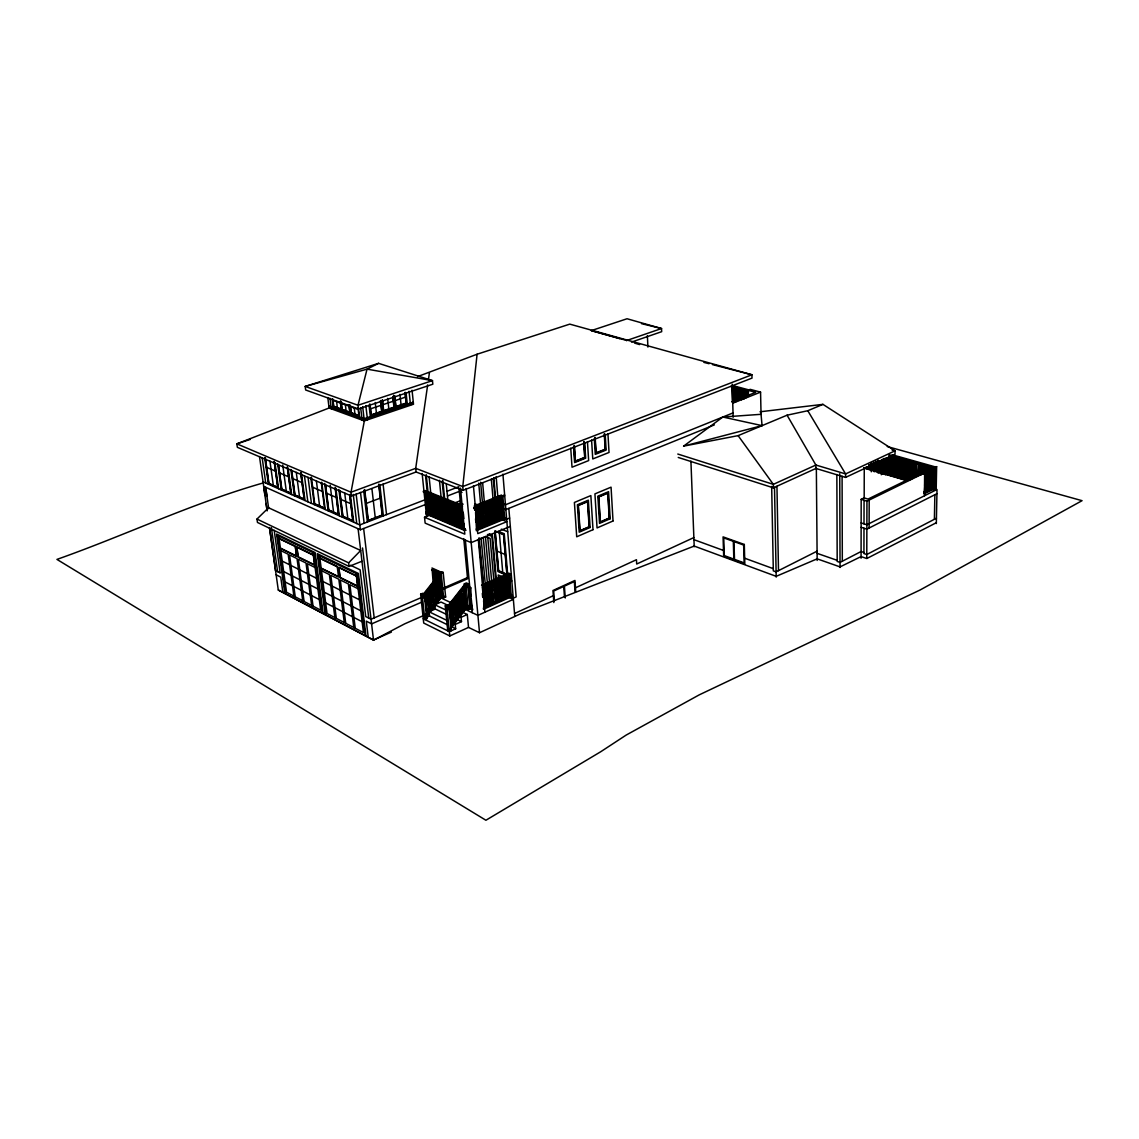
<?xml version="1.0" encoding="UTF-8"?>
<svg xmlns="http://www.w3.org/2000/svg" width="1139" height="1139" viewBox="0 0 1139 1139"><rect width="100%" height="100%" fill="white"/><g stroke="black" fill="none" stroke-linecap="round" stroke-linejoin="round"><path stroke-width="1.5" d="M861.07 558.195L861.184 499.352L864.174 497.885L868.018 499.081L923.046 472.201L924.968 472.756L924.569 495.736M863.988 528.211L863.932 553.554L866.779 554.522L936.429 518.217M864.003 523.855L864.06 500.249M864.174 497.885L864.259 467.745M866.765 558.01L866.95 501.146L924.968 472.756M868.929 468.741L868.872 464.812M869.071 469.168L869.085 465.922M869.1 528.012L869.199 500.035M869.37 467.944L868.189 467.987L869.37 467.944L869.384 464.57M869.584 468.941L869.598 465.68M870.111 468.513L870.125 465.182M871.62 463.53L871.079 468.827L870.637 464.954M870.766 470.379L870.794 463.715M871.079 468.827L870.951 463.331M871.264 471.802L871.292 463.473M871.805 469.026L871.819 464.143M872.46 469.211L872.474 464.328M873.855 462.477L873.314 469.482L872.659 464.228M873.314 469.482L873.186 462.292M874.126 471.745L874.168 463.601M874.624 471.503L874.667 463.359M876.105 461.437L875.549 470.136L874.909 463.174M874.88 469.937L875.435 461.238M875.649 470.606L875.592 461.679M875.806 469.41L875.848 461.281M876.318 469.183L876.347 462.676M876.831 469.467L876.873 462.349M878.368 460.398L877.785 470.791L877.158 462.135M877.329 469.225L877.372 462.121M877.115 470.592L877.685 460.199M877.785 470.791L877.842 460.64M877.97 472.97L878.041 460.526M878.482 472.614L878.553 461.195M879.137 472.799L879.208 461.38M880.618 461.039L880.034 471.446L879.422 461.081M880.034 471.446L879.949 460.839M880.803 471.76L880.874 460.398M881.287 474.764L881.387 460.156M881.614 471.916L882.81 471.859L881.614 471.916L881.686 460.042M882.284 472.116L882.212 459.8M882.454 474.351L882.398 459.245M882.953 472.471L883.052 459.43M885.16 458.932L884.547 472.77L883.964 458.989M884.021 472.471L884.12 459.045L885.444 458.419L885.33 474.892M883.864 472.571L884.49 458.746M884.547 472.77L884.647 459.174M887.452 457.878L886.811 473.425L886.242 457.935M886.128 473.226L886.768 457.693M886.811 473.425L886.925 458.12M889.744 456.824L889.075 474.095L888.534 456.881M889.075 474.095L889.232 455.372M890.499 455.728L890.385 474.593L889.175 475.162L890.399 473.81M891.695 455.671L891.011 474.664L891.011 455.486M892.606 475.12L893.303 456.127L893.802 475.077L892.606 475.12L893.802 475.077M893.118 474.878L893.303 456.127M893.289 475.319L893.987 456.312M894.884 475.789L895.069 457.01L895.581 475.988L896.279 456.967M897.176 476.458L897.375 457.664L897.859 476.657L898.586 457.622L897.375 457.664M897.859 476.657L898.059 457.864M899.468 477.127L900.194 458.063L900.892 458.262L900.166 477.326L899.682 458.319M900.166 477.326L900.892 458.262M901.775 477.796L901.988 458.974L902.458 478.01L903.199 458.917L901.988 458.974M902.458 478.01L902.686 459.159M904.081 478.48L904.309 459.615L905.519 459.572L905.291 478.423L904.081 478.48L905.291 478.423M904.765 478.679L904.822 459.373L905.519 459.572M906.388 479.149L906.63 460.27L907.085 479.348L907.84 460.227L906.63 460.27M907.085 479.348L907.327 460.469M909.477 460.683L909.406 480.032L908.708 479.832L909.477 460.683L909.919 479.775M911.058 478.793L911.812 461.338L911.57 478.537M911.755 478.992L911.285 461.594M912.296 477.013L912.51 461.537M913.407 477.739L914.147 462.007L914.645 475.974M913.919 477.497L914.147 462.007M914.133 476.23L914.845 462.206M915.77 476.7L916.496 462.662L917.009 474.935M916.283 476.444L916.496 462.662M918.134 475.646L918.846 463.331L918.675 473.682M918.874 474.137L919.543 463.53L919.387 473.881M920.511 474.607L921.195 463.986L921.764 472.827M921.067 472.628L921.195 463.986M921.223 474.806L921.907 464.185M892.264 454.788L934.621 466.705L922.661 473.44L933.439 468.172M922.903 473.553L923.558 464.655L923.615 473.753M924.156 471.774L924.27 464.854L923.046 464.911M935.133 467.844L924.341 473.924L935.133 467.844L889.36 454.874M924.626 472.856L924.498 492.532L925.352 473.055M926.306 484.573L925.082 484.616L925.936 465.324M925.85 472.258L927.089 472.201L926.235 491.664L925.523 491.45L926.648 465.524L926.548 470.72M925.523 491.45L926.334 473.739M926.235 491.664L926.562 472.457M929.011 466.193L927.972 490.795L927.246 490.582L927.787 466.25M927.246 490.582L928.299 465.993M927.972 490.795L928.499 466.449M928.983 489.713L929.851 470.293L930.563 470.507L929.695 489.927L929.324 470.549M929.695 489.927L930.563 470.507M930.107 470.393L930.677 466.663L931.147 480.743M930.62 470.136L930.677 466.663M930.819 470.592L931.403 466.862M932.3 469.652L931.417 489.058L931.061 469.709M930.705 488.859L931.545 471.19M931.417 489.058L931.773 469.909M932.186 486.695L933.425 486.638L932.186 486.695L932.485 471.062M932.428 487.99L933.311 468.599L934.023 468.812L933.667 487.933L932.428 487.99L933.667 487.933M932.77 482.964L932.998 470.806M924.612 484.744L934.735 487.777L934.72 488.574L933.055 488.09L933.339 466.805L936.642 466.677L936.187 489.499L932.912 489.628L934.279 488.944M933.14 488.204L934.023 468.812M934.393 519.284L934.863 494.725M934.82 490.197L935.261 467.346L936.642 466.677M936.329 523.556L937.013 489.471L866.879 524.78L861.141 522.929M477.099 354.229L462.776 486.552L463.132 490.311L751.996 378.105L751.911 374.774L569.785 324.131L477.099 354.229L417.6 376.596M427.666 384.911L415.707 468.328L416.091 471.987L463.132 490.311M428.421 379.7L429.417 372.738M364.537 419.821L351.026 492.219L351.481 495.978L416.091 471.987M451.699 624.144L466.52 605.136L467.93 605.791L449.193 630.835M461.309 612.796L465.538 607.358M449.108 629.967L467.93 605.791M447.043 609.379L465.979 585.218L464.555 584.578L447.527 606.304L448.937 606.973M447.143 610.262L465.979 585.218M457.195 594.957L447.613 607.172L449.022 607.842M459.316 592.237L461.452 589.518M428.335 611.771L433.589 605.122M424.605 617.936L443.256 594.259L441.889 593.618L425.103 614.903L426.47 615.573M424.705 618.79L443.342 595.113M428.335 588.849L437.817 576.875M422.469 597.648L441.22 573.971L439.839 573.344L422.968 594.643L424.334 595.284M422.555 598.516L441.306 574.839L439.796 573.074L431.809 569.443M349.061 566.425L348.634 562.837L360.679 550.493L268.562 507.752L256.973 519.071L257.457 522.445L349.061 566.425L361.974 561.228M683.614 446.132L722.838 417.031L761.037 414.311L762.076 425.63L683.614 446.132L738.115 435.639L787.077 415.194L807.793 410.723L822.942 404.359L895.04 450.83L895.012 454.219L845.594 477.398L815.908 468.456L773.395 487.834L678.246 457.451M936.343 522.716L866.765 558.537L861.07 556.587L840.055 566.895L817.147 558.85L776.186 576.334L694.192 546.065L521.078 613.565L479.519 632.729L468.528 627.418L449.805 635.961L423.708 623.047L420.647 594.174L422.683 593.291L424.235 594.031L426.826 618.662L424.819 619.545L422.213 594.914L420.647 594.174M936.927 493.685L866.864 529.151L861.127 527.286M817.076 551.191L776.1 571.863L773.324 570.853L771.673 486.467M378.575 363.341L367.043 369.15L305.195 386.434L305.665 389.994L358.443 408.958L432.82 384.213L432.464 380.625L378.575 363.341L305.195 386.434L358.002 405.256L432.464 380.625L367.043 369.15L358.002 405.256L359.582 416.874L333.158 407.235L332.189 399.305M924.014 493.159L934.735 487.777M924 493.956L934.72 488.574M923.871 491.891L933.069 487.293M917.194 462.861L915.97 462.918M888.392 473.895L889.602 473.852M910.175 460.882L908.95 460.939M879.365 471.247L880.547 471.204M870.41 468.642L871.591 468.585M872.645 469.296L873.827 469.24M693.865 537.565L636.687 564.033L636.459 559.705L575.466 587.809M514.543 613.508L553.326 595.683M452.155 622.948L455.23 624.443L455.657 628.771L449.364 631.632L423.252 618.776M483.577 600.709L484.217 607.699L483.463 608.027L490.069 605.023M483.434 585.674L485.954 606.916L486.695 606.574L484.801 585.617M485.926 584.578L488.432 605.791L489.172 605.464L487.293 584.535L489.172 605.464M488.417 583.481L490.895 604.681L491.635 604.353L489.158 583.154L490.866 602.332M502.94 599.228L493.287 603.57L491.635 582.072L494.098 603.243L492.746 603.286L490.895 582.399M493.999 581.588L495.821 602.474L496.561 602.132L494.739 581.26M498.284 601.364L499.01 601.036L497.202 580.178L495.835 580.221L498.284 601.364L492.447 535.714L489.201 534.376M500.733 600.267L501.459 599.926L499.665 579.096L498.298 579.153L500.733 600.267L498.925 579.424M503.167 599.157L503.908 598.829L502.114 578.014L500.761 578.071L503.167 599.157L501.502 577.744M503.367 578.726L505.616 598.06L506.342 597.733L504.563 576.946L503.21 576.989M508.763 596.651L508.037 596.978L505.659 575.921L507.424 596.694L508.763 596.651L507.012 575.864L506.286 576.192M510.471 595.882L511.197 595.555L509.446 574.796L510.471 595.882L508.094 574.853L509.446 574.796M453.692 601.121L456.169 620.47L456.924 620.129L454.888 599.342L453.521 599.385L454.276 599.057M483.377 608.44L512.365 595.398M483.463 609.308L512.436 596.267M451.343 604.111L453.222 623.104L454.575 623.047L452.539 602.346L451.172 602.389L452.539 602.346M453.222 623.104L454.575 623.047M455.23 624.443L461.48 621.623L461.067 617.295L450.275 612.127M457.906 617.281L459.273 617.224L456.625 596.067L455.871 596.395L457.906 617.281L459.273 617.224M483.548 607.059L510.913 594.757M461.067 617.295L467.289 614.491L468.528 627.418M485.328 606.631L486.695 606.574M487.805 605.507L488.546 605.179M492.746 603.286L494.098 603.243M495.209 602.189L496.561 602.132M497.658 601.079L499.01 601.036M500.106 599.982L501.459 599.926M502.555 598.886L503.908 598.829M504.99 597.79L506.342 597.733M509.845 595.597L511.197 595.555M455.557 620.186L456.326 619.844M506.157 597.79L510.984 595.612M463.06 589.176L464.897 608.326L466.25 608.283L464.256 587.382L462.89 587.425L463.644 587.098M469.966 606.09L468.214 606.859L472.699 608.966M464.897 608.326L466.25 608.283M470.051 606.945L468.3 607.728L472.77 609.835M470.136 607.301L471.503 607.258L469.539 586.343L468.172 586.386L470.136 607.301L471.503 607.258M462.548 611.073L463.9 611.017L461.309 590.087L460.555 590.415L462.548 611.073L463.302 610.732L461.651 593.519M468.385 609.507L470.379 608.61L468.029 583.666L466.392 582.926L464.385 583.794L466.762 608.739L468.385 609.507L466.022 584.535L464.385 583.794M458.376 595.128L460.227 614.12L460.982 613.779L459.145 594.786M426.684 617.267L429.503 616.014L447.969 625.026M426.741 592.508L429.289 611.501L430.044 611.173L427.908 590.757L426.57 590.814L427.324 590.486M430.613 611.073L435.283 609.023L447.613 614.946M447.755 630.835L445.249 605.863L447.3 604.966M422.427 616.028L404.715 623.83L373.521 640.146L278.286 590.087M426.598 608.682L426.954 614.377L427.709 614.049L425.587 593.732L424.235 593.775L425.587 593.732M451.4 630.707L448.823 605.421L449.578 605.094L449.919 608.525M445.249 605.863L446.872 606.631L448.908 605.734M449.421 605.72L450.19 605.379L452.226 625.98L451.471 626.322L448.823 605.421M269.473 527.499L278.272 589.945L373.507 640.004L391.375 632.102M431.41 586.642L433.931 605.791L434.685 605.464L432.564 584.877L431.225 584.933L432.564 584.877M481.569 585.218L509.105 573.145M455.871 596.395L457.237 596.352M484.887 584.677L488.118 583.253M491.365 581.83L496.22 579.694M499.452 578.27L504.321 576.149M483.007 585.859L510.557 573.771M489.784 583.439L489.03 583.766L490.895 604.681M491.521 582.67L492.262 582.342M483.093 586.742L510.628 574.64M428.705 611.216L429.46 610.888L427.509 592.18M436.038 580.762L437.946 599.427L438.7 599.1L436.792 580.449M468.172 586.386L468.926 586.058M437.946 599.427L439.284 599.385L437.205 579.025L435.867 579.068L437.205 579.025M443.655 597.875L445.648 597.007L443.185 572.419L441.605 571.707L439.611 572.547L442.089 597.135L443.655 597.875L441.192 573.273L439.611 572.547M460.555 590.415L461.921 590.358M458.974 593.063L458.22 593.391L459.587 593.348L461.58 614.063M436.394 604.083L441.035 602.047L467.289 614.491M440.964 588.706L441.476 593.846L442.217 593.533M442.815 593.803L441.476 593.846M466.022 584.535L468.029 583.666M442.089 597.135L444.082 596.281L445.648 597.007M434.044 593.248L440.423 590.486M443.612 589.119L467.56 578.769L463.772 538.59M436.536 581.773L437.575 592.024L438.914 591.981L436.992 573.159M437.575 592.024L438.914 591.981M439.526 592.935L440.85 592.892L439.526 592.935L437.447 572.39L438.188 572.077M421.515 602.232L371.599 623.887L366.288 621.154L368.224 637.214M424.733 600.822L432.792 597.334M422.213 594.914L424.235 594.031M434.941 584.293L435.639 591.127L436.963 591.07L434.87 570.568L433.546 570.625L434.585 580.876M422.427 597.078L371.043 619.26L365.733 616.555L360.123 569.842L350.556 565.271M425.644 595.697L440.11 589.447M443.327 588.066L467.446 577.644M435.639 591.127L436.963 591.07M430.243 587.809L428.905 587.866L430.243 587.809L432.364 608.311M434.884 581.944L433.546 581.986L434.884 581.944L436.977 602.374M441.192 573.273L443.185 572.419M439.526 576.092L438.188 576.135L439.526 576.092L441.605 596.694M436.194 578.341L435.497 571.507L436.821 571.451M431.596 569.742L432.934 569.685L436.237 602.702L433.717 583.695M433.546 570.625L434.286 570.297L435.169 578.84M510.329 526.36L471.19 542.62L425.132 523.128L424.534 517.263L429.702 515.212M476.301 530.717L505.417 518.758M509.631 518.046L506.67 519.256L476.515 507.268M476.401 528.539L504.392 517.078M478.223 528.126L479.619 528.069L477.654 506.3L476.259 506.357L478.223 528.126L476.885 506.613M480.758 527.086L482.153 527.03L480.202 505.289L478.807 505.346L480.758 527.086L479.434 505.588M482.751 504.264L481.356 504.321L483.292 526.047L484.673 526.004L482.11 504.022M485.285 503.253L483.89 503.31L485.812 525.022L487.193 524.965L485.285 503.253L486.438 525.278L487.193 524.965M486.424 502.299L488.332 523.983L489.713 523.94L487.805 502.242L489.087 523.684M490.838 522.958L492.219 522.901L490.339 501.245L488.944 501.302L490.838 522.958L492.219 522.901M491.464 500.292L493.344 521.933L494.725 521.876L492.845 500.235M495.835 520.907L497.216 520.85L495.365 499.238L496.476 521.164L493.984 499.295M497.871 498.241L496.49 498.298L498.327 519.897L499.708 519.84L496.163 476.615M500.818 518.871L502.185 518.814L500.363 497.245L498.982 497.302L500.818 518.871L502.185 518.814M476.316 529.421L482.153 527.03M483.292 526.047L484.673 526.004M488.332 523.983L489.713 523.94M493.344 521.933L494.725 521.876M495.864 521.491L499.708 519.84M504.662 517.804L503.922 518.103L501.487 496.305L503.296 517.861L504.662 517.804L502.854 496.248L502.114 496.547M476.216 529.806L505.858 517.647M459.316 506.129L461.993 528.112L462.761 527.798L460.711 506.072M463.445 528.71L464.826 528.653L463.445 528.71L461.395 506.955L462.163 506.656M457.878 524.168L455.97 504.164L455.201 504.463L457.266 526.147L458.647 526.09L456.582 504.406M457.266 526.147L458.647 526.09M459.316 527.001L460.697 526.944L458.647 505.246L457.252 505.289L459.316 527.001L460.697 526.944M714.352 424.89L505.858 509.589L498.74 506.798M461.38 527.855L462.761 527.798M453.194 524.438L454.561 524.396L452.482 502.769L451.101 502.826L453.194 524.438L454.561 524.396M733.018 412.916L505.46 504.791L498.327 502.014M456.611 525.236L455.842 525.549L453.151 503.652L455.23 525.293L456.611 525.236L454.532 503.595M444.993 500.377L447.114 521.918L448.481 521.861L446.374 500.32M447.114 521.918L448.481 521.861M449.122 522.758L450.503 522.701L448.41 501.132L447.029 501.188L449.122 522.758L450.503 522.701M450.446 501.943L449.065 502L451.158 523.598L452.525 523.541L450.603 503.609M451.158 523.598L452.525 523.541M474.151 507.083L504.591 494.952M474.337 507.624L475.091 507.325M487.805 502.242L487.051 502.555L488.958 524.239M494.611 499.537L495.365 499.238M443.085 520.238L444.452 520.181L442.331 498.697L440.964 498.754L443.085 520.238L444.452 520.181M474.237 507.994L504.662 495.849M444.352 499.508L442.971 499.565L445.093 521.078L445.862 520.779L443.911 500.918M445.093 521.078L446.46 521.021L444.509 501.16M437.689 518.003L438.444 517.69L436.308 496.277L434.941 496.333L437.689 518.003L435.539 496.576M731.751 401.853L755.684 392.343L747.953 390.264L748.081 395.532M439.084 518.572L440.437 518.53L438.316 497.088L436.949 497.145L439.084 518.572L440.437 518.53M474.294 505.858L501.516 495.024M438.942 497.942L441.078 519.412L442.445 519.356L440.323 497.885M732.747 403.206L760.567 392.129L761.051 414.468M441.078 519.412L442.445 519.356M477.568 505.502L501.587 495.935M429.118 476.928L433.119 516.095L434.472 516.038L432.322 494.682M433.119 516.095L434.472 516.038M435.867 516.622L433.717 495.237L432.948 495.536L435.098 516.921L436.451 516.864L434.315 495.479M435.098 516.921L436.451 516.864M437.091 517.747L437.846 517.448L435.867 497.686M426.313 514.116L464.498 530.447M427.581 513.618L430.115 512.621M431.724 511.981L444.651 506.912M445.392 506.613L460.213 500.79M428.549 513.589L425.787 492.062L425.032 492.347L427.794 513.888L428.549 513.589L426.385 492.304M743.667 398.607L744.009 389.652L744.821 396.799M743.44 389.88L744.65 389.823M427.766 492.86L426.997 493.144L429.175 514.458L430.528 514.401L428.349 493.087M429.175 514.458L430.528 514.401M745.746 397.44L746.145 390.221L746.956 397.383M432.848 513.974L445.449 509.019M453.037 506.029L460.427 503.111L463.132 504.193M746.771 390.392L745.561 390.449M747.953 390.264L750.245 389.367L760.567 392.129M431.14 515.269L432.493 515.227L430.343 493.885L428.976 493.942L431.14 515.269L432.493 515.227M738.57 398.55L738.3 388.114L737.09 388.171L737.417 400.344M432.336 508.692L441.861 504.961L441.519 501.445M739.482 399.191L739.766 388.513L740.051 398.963M741.589 399.761L741.888 389.082L742.756 397.967M742.528 389.253L741.318 389.31M427.21 513.632L427.965 513.333M733.274 400.928L733.459 386.819L734.47 400.871M732.89 387.046L734.086 386.989M447.029 501.188L447.798 500.889L449.891 522.445M737.09 388.171L738.3 388.114M330.324 407.52L236.841 443.854L237.353 447.314L351.481 495.978M267.138 510.898L263.693 486.396L360.394 529.777L425.331 504.577M447.456 495.978L459.33 491.379L462.021 492.432M440.964 498.754L441.733 498.455M424.847 499.836L359.824 524.937L263.052 481.854M447.001 491.293L458.889 486.709M434.941 496.333L435.71 496.034M428.976 493.942L429.745 493.643L431.738 513.333M462.377 507.766L423.537 492.148L423.437 491.265L425.231 490.582L462.462 505.488M423.537 492.148L425.317 491.478L425.231 490.582M366.317 503.395L380.241 498.142M631.49 342.099L661.674 331.677L661.545 328.53L627.048 318.749L591.326 330.609L619.815 338.667M626.521 340.575L661.545 328.53L641.513 323.647M413.343 402.693L364.124 419.351L328.758 406.623M327.804 397.511L329.1 408.004L364.309 420.917L413.5 404.231L412.062 390.264M413.286 402.11L364.067 418.753L328.687 406.039M370.559 408.816L380.953 405.342M383.017 404.644L393.282 401.213M395.333 400.529L405.484 397.127M250.324 439.398L236.841 443.854L351.026 492.219L415.707 468.328L462.776 486.552L751.911 374.774L712.473 364.594M262.838 483.05C192.32 503.182 125.988 534.988 56.95 559.406L485.912 820.251L600.723 751.74L626.208 735.054L699.204 694.875L920.098 589.988L1082.05 500.676L887.253 446.559M760.026 411.791L822.942 404.359M722.838 417.031L762.076 425.63M703.888 362.387L709.042 363.711M732.576 385.552L749.704 390.122M731.238 386.064L748.366 390.649L748.465 396.443M739.197 388.741L740.108 399.362M731.266 386.861L748.38 391.46M591.326 330.609L626.777 340.476M892.093 450.019L895.04 450.83L845.594 473.924L815.88 465.039L773.338 484.346L677.79 454.034M933.339 466.805L935.261 467.346M930.164 466.919L930.876 467.118M889.345 455.657L935.105 468.642M932.798 468.855L933.51 469.054M883.807 458.448L885.345 458.889M883.807 459.202L885.33 459.643M882.469 460.042L883.992 460.469M922.675 472.642L924.355 473.112M866.722 466.905L908.95 479.234M927.502 484.644L934.236 486.609M867.149 467.289L866.637 467.531M927.972 485.043L928.669 485.257L927.445 485.299M865.512 467.317L909.42 480.302M864.316 467.887L907.726 480.601M924.597 485.541L929.652 487.022M863.818 468.029L906.373 480.487M925.096 485.983L930.193 487.478M931.218 488.588L931.944 488.802M929.495 489.457L930.221 489.67M927.772 490.325L928.484 490.539M926.035 491.194L926.747 491.407M924.299 492.062L925.01 492.276M634.58 343.095L639.591 344.59M861.184 499.352L866.95 501.146M863.932 552.486L861.084 551.518L840.041 562.41L837.193 561.427L836.852 474.55M817.09 553.34L837.193 560.345M340.262 402.978L333.015 400.373L333.741 406.31L340.974 408.944M341.714 403.505L349.061 406.139L349.773 412.147L342.44 409.471M357.988 409.357L350.541 406.68L351.253 412.688L358.7 415.393M693.95 539.672L723.493 550.464M744.678 558.21L773.281 568.66M474.721 503.737L477.739 504.933M492.561 510.799L484.858 507.752L482.651 482.936M473.682 508.407L498.127 518.16M501.174 519.37L506.869 521.648L477.782 533.636L473.44 485.812M498.327 519.897L497.117 498.54M426.94 492.119L462.548 506.399M423.437 491.265L462.292 506.841M425.032 492.347L427.794 513.888M426.997 493.144L429.759 514.7M432.948 495.536L435.696 517.163M455.201 504.463L457.878 526.403M461.395 506.955L464.057 528.966M501.317 529.151L507.709 531.742M498.555 531.443L504.25 533.75L507.638 574.07M496.447 531.429L503.694 534.39L507.097 574.682L498.455 570.924L494.995 530.831M489.144 533.792L492.39 535.131M476.444 528.852L475.561 512.351M487.435 534.49L491.906 536.327L496.661 590.742M425.901 512.066L464.598 528.14M448.552 522.331L451.77 523.669M425.73 513.433L466.036 530.204M424.534 517.263L464.812 534.148L460.483 488.118M496.931 551.062L505.189 554.536M266.668 467.332L275.481 471.147M279.596 472.913L288.594 476.814M292.78 478.622L301.963 482.594M312.741 487.25L322.209 491.35M326.637 493.258L336.304 497.444M340.632 499.309L350.727 503.666M506.385 575.195L497.914 571.522L494.597 533.18M511.824 580.918L498.213 574.967L499.551 590.401M314.877 503.808L324.33 508.008M494.383 586.998L485.143 582.869L481.099 537.978M484.872 585.46L507.239 595.498M510.244 596.85L513.262 598.203L516.152 596.893L508.834 508.378M483.349 585.859L513.362 599.342L477.91 615.373L432.436 593.946L433.318 602.403M431.966 567.991L441.548 572.333M433.646 569.571L440.038 572.476M469.154 586.443L466.164 585.076L467.915 584.321L466.235 585.959L470.734 587.995M470.834 587.596L471.033 596.039M431.895 570.312L439.882 573.942M466.065 586.087L464.555 584.578M435.739 590.059L442.103 593.035M433.703 590.216L432.179 569.998M468.015 606.66L466.52 605.136M434.002 590.799L441.96 594.53M434.087 591.654L440.451 594.629M460.227 614.12L458.832 593.675M256.973 519.071L348.634 562.837M445.648 609.92L434.842 604.766L435.283 609.023M450.702 616.427L461.48 621.623M279.069 538.348L295.343 546.236L296.724 556.359L280.45 548.372M313.467 555.02L296.724 546.905L298.091 557.042L314.82 565.257M319.874 558.124L337.229 566.524L338.539 576.932L321.198 568.404M356.564 575.893L338.696 567.236L340.006 577.644L357.845 586.428M279.269 538.719L295.215 546.435L296.51 556.003L280.578 548.172M320.087 558.494L337.087 566.724M447.527 620.712L429.061 611.757L429.503 616.014M451.044 626.521L455.657 628.771M425.274 617.893L426.826 618.662M321.34 568.204L338.311 576.548M280.764 550.578L288.167 554.237L293.905 596.138M315.119 567.535L307.402 563.72L313.04 606.162M321.497 570.682L329.385 574.569L334.88 617.609M358.13 588.763L349.901 584.691L355.254 628.287M282.216 561.086L289.605 564.787M290.958 565.471L298.461 569.229M299.828 569.913L307.43 573.714M308.811 574.412L316.528 578.285M322.892 581.474L330.766 585.418M332.204 586.144L340.191 590.144M341.657 590.87L349.758 594.942M351.253 595.683L359.468 599.797M283.668 571.536L291.057 575.295M292.41 575.978L299.884 579.794M301.251 580.491L308.84 584.35M310.235 585.047L317.923 588.963M324.288 592.209L332.147 596.21M333.585 596.936L341.558 600.993M343.024 601.734L351.111 605.848M352.592 606.603L360.792 610.789M269.601 528.411L275.51 570.425L280.137 572.789L274.2 530.318M275.51 570.425L280.137 572.789M276.136 574.782L280.749 577.16L282.871 592.365M285.12 581.944L292.481 585.745M293.834 586.443L301.308 590.301M302.675 590.999L310.249 594.914M311.63 595.64L319.319 599.598M325.669 602.887L333.513 606.93M334.951 607.671L342.91 611.785M344.377 612.54L352.449 616.712M353.93 617.48L362.117 621.709M738.115 435.639L773.338 484.346L773.395 487.834M807.793 410.723L845.594 473.924L845.594 477.398M787.077 415.194L815.88 465.039L815.908 468.456M268.704 508.677L265.686 487.293L266.982 496.462M271.381 527.628L277.574 571.479M265.33 457.693L268.918 483.377L277.717 487.293L274.143 461.38M265.216 458.02L268.79 483.591L277.916 487.649L274.328 461.594M264.732 457.992L268.405 484.217M262.155 457.693L265.729 483.036M259.493 456.54L264.974 495.565M266.085 503.452L267.053 510.315M269.943 461.124L273.303 485.328M278.756 536.127L286.558 592.28L320.7 610.177L313.168 552.742M285.533 593.761L277.418 535.472L314.592 553.426L322.394 613.138M284.864 593.405L276.592 534.034L315.147 552.614L323.106 613.508M278.471 464.755L281.817 489.115L290.787 493.102L287.256 466.962M278.343 464.94L281.675 489.329L291 493.472L287.455 467.175M277.702 463.844L281.29 489.955M295.257 596.85L289.52 554.907L297.023 558.608L302.718 600.751M274.955 462.676L278.557 488.745M288.096 468.271L291.641 494.568M304.085 601.463L298.39 559.277L306.007 563.036L311.645 605.435M282.743 465.039L286.288 491.094M296.268 472.343L299.543 496.988M291.684 470.393L294.973 494.967L304.141 499.039L300.653 472.642M291.541 470.564L294.844 495.18L304.355 499.409L300.81 472.514M290.901 469.467L294.432 495.807M304.426 475.689L307.857 501.786M301.451 473.553L305.01 500.519M311.431 477.227L314.734 504.022L324.558 508.393L321.298 482.836M310.79 477.526L314.307 504.662M319.575 555.832L327.05 613.508L363.441 632.572L356.279 573.543M308.028 477.227L311.431 503.381M325.925 614.989L318.137 555.134L357.803 574.284L365.22 635.633M325.213 614.619L317.283 553.654L358.415 573.472L365.961 636.032M316.386 480.914L319.589 505.901M325.569 484.83L328.744 509.973L338.397 514.259L335.051 487.264M325.355 484.559L328.602 510.187L338.625 514.643L335.421 488.859M324.686 483.449L328.16 510.827M321.739 482.196L325.213 509.517M336.318 618.363L330.823 575.28L338.824 579.238L344.263 622.52M330.182 485.2L333.556 512.109M345.715 623.289L340.29 579.95L348.406 583.965L353.788 627.518M329.997 398.266L331.292 408.816M339.778 490.895L342.91 516.266L352.777 520.651L349.687 495.109M339.579 490.653L342.754 516.48L353.005 521.036L349.858 495.009M338.895 489.485L342.298 517.12M335.877 488.204L339.294 515.782M336.631 401.668L337.343 407.62M344.718 492.988L347.822 518.444M332.645 398.735L333.599 406.538L341.202 409.314L340.248 401.469M345.388 404.815L346.099 410.809M358.087 528.752L368.765 618.093M353.247 494.411L356.749 523.556M341.344 401.853L342.298 409.713L350 412.517L349.061 404.63M340.703 400.843L341.857 410.396M350.328 494.354L353.688 522.189M363.697 490.653L367.37 522.018M350.171 405.028L351.111 412.916L358.913 415.763L357.988 407.819M360.508 492.418L364.153 523.271M349.716 405.598L350.655 413.614M363.64 528.524L374.19 617.908M356.137 493.999L360.394 529.777M362.558 547.973L373.507 640.004M360.664 407.62L362.117 420.106M364.708 489.685L368.31 520.395L382.163 515.056L378.703 484.502M364.409 489.528L368.082 520.808L382.462 515.255L378.931 484.146M354.257 408.018L354.969 414.041M365.847 405.626L367.47 419.835M362.672 406.68L364.309 420.917M371.926 488.802L375.258 517.718M383.088 484.032L386.534 514.614M379.828 484.673L383.359 515.839M370.033 404.274L371.243 414.852L381.622 411.35L380.44 400.814M369.748 404.131L371.015 415.237L381.907 411.563L380.682 400.501M369.05 405.114L370.332 416.418L407.249 403.932L406.082 392.798M381.537 400.956L382.775 412.204M375.258 402.537L376.44 413.101M387.673 398.408L388.826 408.915M382.519 400.116L383.672 410.652L393.937 407.192L392.798 396.699M382.234 399.974L383.459 411.037L394.222 407.406L393.04 396.386M394.849 396.016L395.973 406.509L406.11 403.078L405.014 392.642M394.564 395.874L395.76 406.894L406.395 403.291L405.242 392.329M393.71 395.261L395.091 408.047M399.946 394.322L401.056 404.786M409.058 391.261L410.51 405.242M427.153 591.084L429.289 611.501M425.36 596.836L426.057 603.613M424.819 594.06L426.954 614.377M434.301 581.673L436.394 602.09M422.142 473.497L426.556 516.465M432.165 586.329L434.101 605.179M431.809 585.204L433.931 605.791M433.66 605.777L434.016 609.166M430.015 590.956L431.781 608.027M429.488 588.137L431.61 608.639L429.261 591.283M440.836 579.822L441.192 583.253M440.508 578.697L441.021 583.837M441.548 588.977L442.046 595.384M431.895 496.077L433.874 515.796M431.553 494.981L433.717 516.337M439.925 578.427L440.437 583.567M439.64 580.904L439.996 584.321M439.113 577.544L441.021 596.423M438.771 576.405L440.864 597.021L438.358 577.857M438.714 577.217L439.412 584.051M439.754 587.482L440.266 592.622M438.031 572.661L440.11 593.22M429.574 494.184L431.738 515.526M426.242 474.664L429.759 509.176M436.08 571.764L438.159 592.308M427.937 494.497L429.93 514.159M436.636 581.032L438.529 599.712M425.587 475.988L429.346 512.92M436.038 587.382L436.379 590.799M434.13 570.881L436.223 591.397M439.711 497.643L441.676 519.655M450.432 613.679L451.115 620.541M437.703 496.846L439.682 516.622M437.547 497.373L439.682 518.829M446.872 606.631L449.805 635.961M447.641 501.431L449.734 523.015M456.796 597.804L457.821 608.24M458.149 611.714L458.661 616.939M456.483 596.679L458.519 617.566M445.762 500.078L446.417 506.698M446.744 510.016L447.712 519.953M445.605 500.619L447.712 522.175M442.829 480.402L445.221 504.862M454.134 599.669L456.169 620.47M442.117 481.185L444.31 503.481M443.584 499.807L445.691 521.335M442.046 501.758L443.84 519.939M451.927 602.061L453.977 622.762M441.562 498.996L443.683 520.495M451.784 602.673L453.82 623.389M439.44 480.345L441.177 497.928M453.92 503.338L455.984 524.979M461.167 590.7L463.146 611.358M451.87 502.527L453.792 524.695M449.677 502.256L451.77 523.855M446.317 484.331L448.595 507.766M465.367 540.157L472.172 612.668M462.633 511.667L462.947 515.013M463.73 523.385L464.199 528.396M468.784 586.67L470.749 607.6M459.031 488.261L460.427 503.111M460.412 509.161L462.135 527.542M459.942 506.371L461.993 528.112M458.035 504.99L458.974 514.999M459.288 518.345L460.085 526.688M457.878 505.545L459.942 527.257M463.815 588.835L465.637 607.998M463.502 587.71L465.495 608.61M466.178 488.503L479.519 632.729M463.416 513.589L463.886 518.615M471.361 599.527L472.172 608.254M479.149 537.765L483.406 584.805L478.636 538.533M478.323 539.658L484.901 612.212M482.31 586.713L483.263 597.206M474.465 507.069L474.778 510.429M475.533 518.8L475.846 522.16M482.324 593.433L482.637 596.921M480.615 482.224L483.078 509.873M489.742 584.933L485.442 536.455L490.112 538.405L495.821 602.474M482.267 505.688L482.865 512.379M483.15 515.725L484.047 525.748M481.982 504.577L483.918 526.303M478.722 483.15L480.772 506.129M483.263 537.224L487.435 583.894M479.718 506.713L481.526 526.773M486.552 584.862L488.432 605.791M477.483 511.069L478.992 527.813M484.189 585.346L486.082 606.29M484.061 585.959L485.954 606.916M489.998 504.335L491.592 522.659M496.732 581.645L498.398 600.751M489.585 501.544L491.464 523.214M494.112 580.99L495.949 601.848M487.777 537.423L492.062 585.959M499.352 532.895L502.74 572.504M493.828 477.754L497.06 515.44M493.301 478.608L496.433 515.198M491.308 478.95L494.112 511.411M492.219 499.993L494.098 521.634M499.039 578.826L500.847 599.655M492.091 500.534L493.97 522.189M499.736 497.003L501.559 518.572M506.385 575.594L508.008 594.629M499.622 497.544L501.445 519.128M497.23 497.999L498.939 517.918M503.951 576.676L505.716 597.462M503.837 577.259L505.616 598.06M502.911 474.166L514.785 616.47M554.408 600.68L553.696 591.041L563.734 586.443L564.446 596.565M553.839 602.574L552.942 590.515L574.967 580.434L575.736 591.625M565.257 597.975L564.417 586.129L574.341 581.588L575.067 592.209M570.739 448.154L572.02 467.218L588.649 460.583L587.453 441.676M574.412 445.591L575.437 461.039L584.677 457.38L583.695 441.989M574.156 445.491L575.223 461.423L584.933 457.579L583.908 441.704M573.971 446.759L574.981 461.864L585.204 457.807L584.25 442.758M573.515 446.645L574.583 462.576L585.674 458.177L584.663 442.316M591.582 440.067L592.764 458.946L609.038 452.454L607.941 433.717M595.17 437.533L596.11 452.838L605.165 449.25L604.268 434.002M594.942 437.433L595.911 453.222L605.407 449.449L604.482 433.731M594.302 438.572L595.27 454.361L606.133 450.062L605.208 434.329M647.379 335.621L647.92 347.082M690.917 461.067L694.221 546.763M737.659 387.958L738.058 400.515M736.193 387.559L736.52 399.718M735.623 387.773L735.993 401.683M735.552 387.388L735.936 401.284M734.982 387.616L735.367 401.512M733.516 387.217L733.9 401.099M732.206 384.185L733.146 417.258M732.035 388.171L732.434 402.039M744.08 390.051L744.308 398.778M744.009 389.652L744.237 398.379M741.888 389.082L742.187 398.194M740.407 388.684L740.677 399.134M747.697 391.019L747.825 396.258M746.145 390.221L746.387 397.611M774.506 487.407L776.2 577.117M776.955 486.296L778.492 570.653M816.35 468.414L817.161 560.459M842.091 476.216L842.319 561.228M839.742 473.753L840.055 567.478M928.114 471.147L928.826 471.347L928.114 471.147M865.54 468.77L865.54 468.77M593.006 529.692L576.704 536.796L574.398 502.456L590.856 495.579L593.006 529.692M613.024 520.979L597.05 527.941L594.928 493.885L611.059 487.165L613.024 520.979M589.119 526.731L580.05 530.66L578.384 505.517L587.51 501.687L589.119 526.731M609.223 518.031L600.338 521.876L598.815 496.946L607.756 493.187L609.223 518.031M589.361 526.916L579.836 531.045L578.128 505.332L587.724 501.302L589.361 526.916M609.465 518.217L600.139 522.26L598.573 496.761L607.97 492.817L609.465 518.217M590.102 527.471L579.21 532.198L577.388 504.762L588.35 500.163L590.102 527.471M610.177 518.772L599.527 523.399L597.847 496.177L608.582 491.678L610.177 518.772M744.308 544.456L723.066 536.868L723.678 556.159L744.821 563.962L744.308 544.456M733.317 541.324L723.749 537.907L724.304 555.604L733.829 559.107L733.317 541.324M743.653 545.04L733.972 541.566L734.498 559.349L744.137 562.894L743.653 545.04M503.509 534.59L495.223 531.201L498.64 570.724L506.869 574.298L503.509 534.59M313.339 555.22L296.937 547.275L298.233 556.843L314.606 564.887L313.339 555.22M356.422 576.092L338.924 567.621L340.148 577.445L357.618 586.044L356.422 576.092"/></g></svg>
